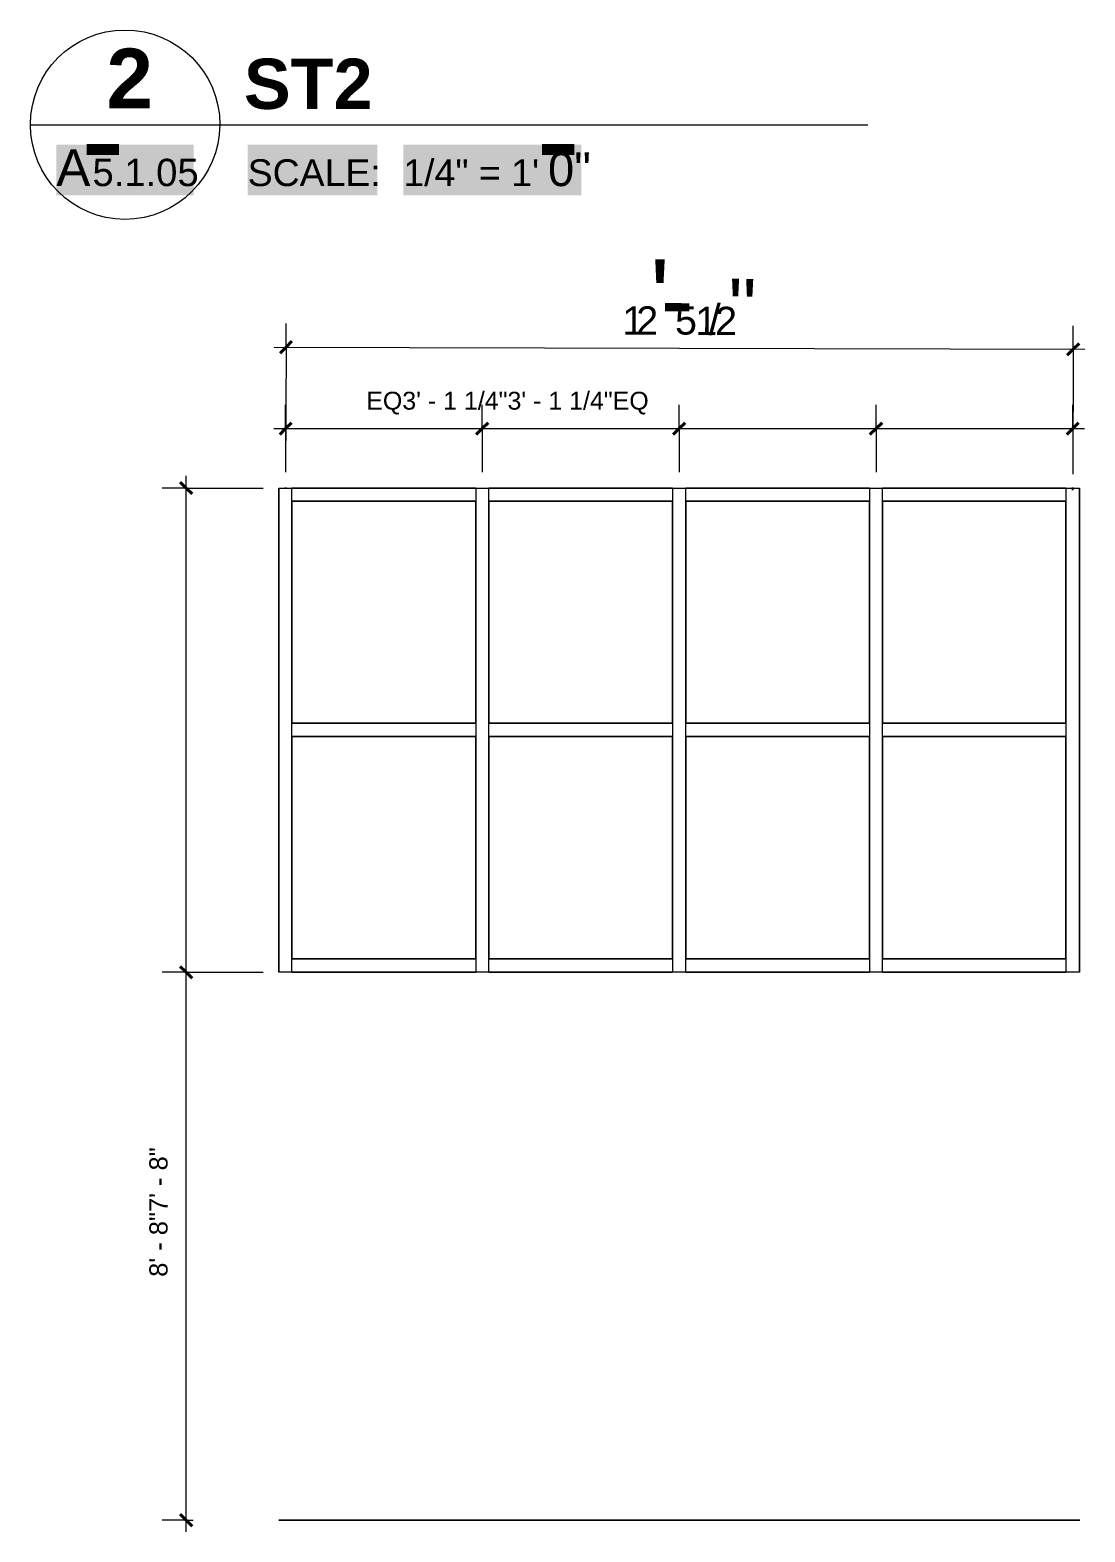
# Model space of a CAD drawing. Header units: inches. Extents: x -6061 to 13621, y -296 to 7483.
# Drawn here: x 12250.6 to 12450.9, y 347.7 to 632.9 of the extents above; entities that cross this region are included whole.
import ezdxf

# ---------------------------------------------------------------- set-up
doc = ezdxf.new("R2010")
doc.units = ezdxf.units.IN
doc.header["$MEASUREMENT"] = 0
doc.layers.get('0').update_dxf_attribs({"linetype": 'CONTINUOUS'})
doc.styles.add('Arial$001H0', font='arial.ttf')
doc.styles.add('Arial$101H0', font='arialbd.ttf')

msp = doc.modelspace()

# ---------------------------------------------------------------- hatches: boundary and pattern name
at = {"true_color": 0xffffff}
for points in [[(12255.51863, 601.49781), (12260.16388, 601.49781), (12260.16388, 611.10867), (12255.51863, 611.10867)], [(12260.16388, 601.49781), (12262.40642, 601.49781), (12262.40642, 611.10867), (12260.16388, 611.10867)], [(12262.40642, 601.49781), (12281.62814, 601.49781), (12281.62814, 611.10867), (12262.40642, 611.10867)], [(12291.87972, 601.49781), (12316.4675, 601.49781), (12316.4675, 611.10867), (12291.87972, 611.10867)], [(12321.43311, 601.49781), (12346.66162, 601.49781), (12346.66162, 611.10867), (12321.43311, 611.10867)], [(12346.66162, 601.49781), (12348.90415, 601.49781), (12348.90415, 611.10867), (12346.66162, 611.10867)], [(12348.90415, 601.49781), (12355.2313, 601.49781), (12355.2313, 611.10867), (12348.90415, 611.10867)]]:
    msp.add_hatch(color=7, dxfattribs=at).paths.add_polyline_path(points)

# ---------------------------------------------------------------- linework, layer by layer
at = {"color": 7, "linetype": 'Continuous', "lineweight": 9, "true_color": 0x000007}
for p, q in [((12250.55302, 614.87293), (12409.61275, 614.87293)), ((12299.16795, 572.66524), (12299.16795, 577.1503)), ((12448.61682, 572.26478), (12448.61682, 576.74985)), ((12296.92542, 572.66524), (12450.85936, 572.26478)), ((12299.16795, 572.66524), (12299.08786, 548.95845)), ((12448.61682, 572.26478), (12448.53673, 548.558)), ((12299.08786, 557.20777), (12299.08786, 561.69284)), ((12336.41004, 557.20777), (12336.41004, 561.69284)), ((12373.8123, 557.20777), (12373.8123, 561.69284)), ((12411.21456, 557.20777), (12411.21456, 561.69284)), ((12448.53673, 557.20777), (12448.53673, 561.69284)), ((12296.84533, 557.20777), (12336.41004, 557.20777)), ((12299.08786, 557.20777), (12299.08786, 548.95845)), ((12336.41004, 557.20777), (12373.8123, 557.20777)), ((12336.41004, 557.20777), (12336.41004, 548.95845)), ((12373.8123, 557.20777), (12411.21456, 557.20777)), ((12373.8123, 557.20777), (12373.8123, 548.95845)), ((12411.21456, 557.20777), (12450.77927, 557.20777)), ((12411.21456, 557.20777), (12411.21456, 548.95845)), ((12448.53673, 557.20777), (12448.53673, 548.95845)), ((12280.18651, 453.97112), (12280.18651, 548.23763)), ((12280.18651, 545.91501), (12275.62135, 545.91501)), ((12280.18651, 545.91501), (12294.84307, 545.91501)), ((12297.80642, 545.91501), (12300.28922, 545.91501)), ((12297.80642, 545.91501), (12297.80642, 500.02315)), ((12300.28922, 543.4322), (12300.28922, 545.91501)), ((12335.20868, 545.91501), (12300.28922, 545.91501)), ((12300.28922, 500.02315), (12300.28922, 545.91501)), ((12335.20868, 545.91501), (12335.20868, 543.4322)), ((12335.20868, 545.91501), (12337.69148, 545.91501)), ((12335.20868, 545.91501), (12335.20868, 500.02315)), ((12337.69148, 543.4322), (12337.69148, 545.91501)), ((12372.53085, 545.91501), (12337.69148, 545.91501)), ((12337.69148, 500.02315), (12337.69148, 545.91501)), ((12372.53085, 545.91501), (12372.53085, 543.4322)), ((12372.53085, 545.91501), (12375.09375, 545.91501)), ((12372.53085, 545.91501), (12372.53085, 500.02315)), ((12375.09375, 543.4322), (12375.09375, 545.91501)), ((12409.93311, 545.91501), (12375.09375, 545.91501)), ((12375.09375, 500.02315), (12375.09375, 545.91501)), ((12409.93311, 545.91501), (12409.93311, 543.4322)), ((12409.93311, 545.91501), (12412.41592, 545.91501)), ((12409.93311, 545.91501), (12409.93311, 500.02315)), ((12412.41592, 543.4322), (12412.41592, 545.91501)), ((12447.25528, 545.91501), (12412.41592, 545.91501)), ((12412.41592, 500.02315), (12412.41592, 545.91501)), ((12447.25528, 545.91501), (12447.25528, 543.4322)), ((12447.25528, 545.91501), (12449.81818, 545.91501)), ((12447.25528, 545.91501), (12447.25528, 500.02315)), ((12449.81818, 500.02315), (12449.81818, 545.91501)), ((12300.28922, 543.4322), (12335.20868, 543.4322)), ((12335.20868, 543.4322), (12300.28922, 543.4322)), ((12300.28922, 543.4322), (12300.28922, 501.3046)), ((12335.20868, 501.3046), (12335.20868, 543.4322)), ((12337.69148, 543.4322), (12372.53085, 543.4322)), ((12372.53085, 543.4322), (12337.69148, 543.4322)), ((12337.69148, 543.4322), (12337.69148, 501.3046)), ((12372.53085, 501.3046), (12372.53085, 543.4322)), ((12375.09375, 543.4322), (12409.93311, 543.4322)), ((12409.93311, 543.4322), (12375.09375, 543.4322)), ((12375.09375, 543.4322), (12375.09375, 501.3046)), ((12409.93311, 501.3046), (12409.93311, 543.4322)), ((12412.41592, 543.4322), (12447.25528, 543.4322)), ((12447.25528, 543.4322), (12412.41592, 543.4322)), ((12412.41592, 543.4322), (12412.41592, 501.3046)), ((12447.25528, 501.3046), (12447.25528, 543.4322)), ((12297.80642, 500.02315), (12297.80642, 453.97112)), ((12300.28922, 501.3046), (12335.20868, 501.3046)), ((12300.28922, 498.74171), (12300.28922, 501.3046)), ((12335.20868, 501.3046), (12300.28922, 501.3046)), ((12300.28922, 453.97112), (12300.28922, 500.02315)), ((12335.20868, 501.3046), (12335.20868, 498.74171)), ((12335.20868, 500.02315), (12335.20868, 453.97112)), ((12337.69148, 501.3046), (12372.53085, 501.3046)), ((12337.69148, 498.74171), (12337.69148, 501.3046)), ((12372.53085, 501.3046), (12337.69148, 501.3046)), ((12337.69148, 453.97112), (12337.69148, 500.02315)), ((12372.53085, 501.3046), (12372.53085, 498.74171)), ((12372.53085, 500.02315), (12372.53085, 453.97112)), ((12375.09375, 501.3046), (12409.93311, 501.3046)), ((12375.09375, 498.74171), (12375.09375, 501.3046)), ((12409.93311, 501.3046), (12375.09375, 501.3046)), ((12375.09375, 453.97112), (12375.09375, 500.02315)), ((12409.93311, 501.3046), (12409.93311, 498.74171)), ((12409.93311, 500.02315), (12409.93311, 453.97112)), ((12412.41592, 501.3046), (12447.25528, 501.3046)), ((12412.41592, 498.74171), (12412.41592, 501.3046)), ((12447.25528, 501.3046), (12412.41592, 501.3046)), ((12412.41592, 453.97112), (12412.41592, 500.02315)), ((12447.25528, 501.3046), (12447.25528, 498.74171)), ((12447.25528, 500.02315), (12447.25528, 453.97112)), ((12449.81818, 453.97112), (12449.81818, 500.02315)), ((12335.20868, 498.74171), (12300.28922, 498.74171)), ((12300.28922, 498.74171), (12300.28922, 456.53401)), ((12300.28922, 498.74171), (12335.20868, 498.74171)), ((12335.20868, 456.53401), (12335.20868, 498.74171)), ((12372.53085, 498.74171), (12337.69148, 498.74171)), ((12337.69148, 498.74171), (12337.69148, 456.53401)), ((12337.69148, 498.74171), (12372.53085, 498.74171)), ((12372.53085, 456.53401), (12372.53085, 498.74171)), ((12409.93311, 498.74171), (12375.09375, 498.74171)), ((12375.09375, 498.74171), (12375.09375, 456.53401)), ((12375.09375, 498.74171), (12409.93311, 498.74171)), ((12409.93311, 456.53401), (12409.93311, 498.74171)), ((12447.25528, 498.74171), (12412.41592, 498.74171)), ((12412.41592, 498.74171), (12412.41592, 456.53401)), ((12412.41592, 498.74171), (12447.25528, 498.74171)), ((12447.25528, 456.53401), (12447.25528, 498.74171)), ((12300.28922, 456.53401), (12335.20868, 456.53401)), ((12300.28922, 453.97112), (12300.28922, 456.53401)), ((12335.20868, 456.53401), (12300.28922, 456.53401)), ((12335.20868, 456.53401), (12335.20868, 453.97112)), ((12337.69148, 456.53401), (12372.53085, 456.53401)), ((12337.69148, 453.97112), (12337.69148, 456.53401)), ((12372.53085, 456.53401), (12337.69148, 456.53401)), ((12372.53085, 456.53401), (12372.53085, 453.97112)), ((12375.09375, 456.53401), (12409.93311, 456.53401)), ((12375.09375, 453.97112), (12375.09375, 456.53401)), ((12409.93311, 456.53401), (12375.09375, 456.53401)), ((12409.93311, 456.53401), (12409.93311, 453.97112)), ((12412.41592, 456.53401), (12447.25528, 456.53401)), ((12412.41592, 453.97112), (12412.41592, 456.53401)), ((12447.25528, 456.53401), (12412.41592, 456.53401)), ((12447.25528, 456.53401), (12447.25528, 453.97112)), ((12280.18651, 453.97112), (12275.62135, 453.97112)), ((12280.18651, 347.69103), (12280.18651, 453.97112)), ((12280.18651, 453.97112), (12294.84307, 453.97112)), ((12300.28922, 453.97112), (12297.80642, 453.97112)), ((12300.28922, 453.97112), (12335.20868, 453.97112)), ((12337.69148, 453.97112), (12335.20868, 453.97112)), ((12337.69148, 453.97112), (12372.53085, 453.97112)), ((12375.09375, 453.97112), (12372.53085, 453.97112)), ((12375.09375, 453.97112), (12409.93311, 453.97112)), ((12412.41592, 453.97112), (12409.93311, 453.97112)), ((12412.41592, 453.97112), (12447.25528, 453.97112)), ((12449.81818, 453.97112), (12447.25528, 453.97112)), ((12280.18651, 349.93356), (12275.62135, 349.93356)), ((12280.18651, 349.93356), (12281.54805, 349.93356))]:
    msp.add_line(p, q, dxfattribs=at)
at = {"color": 7, "linetype": 'Continuous', "lineweight": 40, "true_color": 0x000007}
for p, q in [((12299.16795, 572.66524), (12300.28922, 573.7865)), ((12448.61682, 572.26478), (12449.73809, 573.38605)), ((12299.16795, 572.66524), (12298.04669, 571.54397)), ((12448.61682, 572.26478), (12447.49556, 571.14352)), ((12299.08786, 557.20777), (12297.9666, 556.0865)), ((12299.08786, 557.20777), (12300.20913, 558.32904)), ((12336.41004, 557.20777), (12335.28877, 556.0865)), ((12336.41004, 557.20777), (12337.5313, 558.32904)), ((12373.8123, 557.20777), (12372.69103, 556.0865)), ((12373.8123, 557.20777), (12374.93357, 558.32904)), ((12411.21456, 557.20777), (12410.0132, 556.0865)), ((12411.21456, 557.20777), (12412.33583, 558.32904)), ((12448.53673, 557.20777), (12447.41547, 556.0865)), ((12448.53673, 557.20777), (12449.658, 558.32904)), ((12280.18651, 545.91501), (12279.06524, 547.03628)), ((12280.18651, 545.91501), (12281.30777, 544.79374)), ((12280.18651, 453.97112), (12279.06524, 455.09239)), ((12280.18651, 453.97112), (12281.30777, 452.84985)), ((12280.18651, 349.93356), (12279.06524, 351.05483)), ((12280.18651, 349.93356), (12281.30777, 348.81229))]:
    msp.add_line(p, q, dxfattribs=at)
at = {"color": 7, "linetype": 'Continuous', "lineweight": 18, "true_color": 0x000007}
for p, q in [((12297.80642, 453.97112), (12297.80642, 545.91501)), ((12297.80642, 545.91501), (12449.81818, 545.91501)), ((12449.81818, 545.91501), (12449.81818, 453.97112)), ((12449.81818, 453.97112), (12297.80642, 453.97112)), ((12297.80642, 349.93356), (12449.89827, 349.93356)), ((12449.89827, 349.93356), (12297.80642, 349.93356))]:
    msp.add_line(p, q, dxfattribs=at)
at = {"color": 7, "linetype": 'Continuous', "lineweight": 25, "true_color": 0x000007}
for p, q in [((12299.08786, 545.9951), (12299.08786, 545.91501)), ((12448.53673, 545.51456), (12448.53673, 545.9951))]:
    msp.add_line(p, q, dxfattribs=at)
at = {"color": 7, "linetype": 'Continuous', "lineweight": 9, "true_color": 0x000007}
for points in [[(12250.63311, 614.95302), (12250.63311, 624.88424), (12258.64216, 632.89329), (12268.57338, 632.89329)], [(12268.57338, 632.89329), (12278.50461, 632.89329), (12286.59375, 624.88424), (12286.59375, 614.95302)], [(12250.63311, 614.87293), (12250.63311, 614.63266), (12250.63311, 614.63266), (12250.63311, 614.95302)], [(12268.57338, 596.93266), (12258.64216, 596.93266), (12250.63311, 605.0218), (12250.63311, 614.87293)], [(12286.59375, 614.87293), (12286.51366, 605.0218), (12278.50461, 596.93266), (12268.57338, 596.93266)], [(12286.59375, 614.95302), (12286.59375, 614.63266), (12286.59375, 614.63266), (12286.59375, 614.87293)]]:
    msp.add_open_spline(points, degree=3, dxfattribs=at)

# ---------------------------------------------------------------- texts
at = {"color": 7, "true_color": 0x000007}
for s, height, style, p in [('2', 11.37604, 'Arial$101H0', (12265.04928, 617.9961)), ('ST2', 9.54154, 'Arial$101H0', (12291.15877, 617.91601)), ('-', 18.01876, 'Arial$001H0', (12260.16376, 603.25948)), ('-', 18.01876, 'Arial$001H0', (12346.66145, 603.25948)), ('A', 6.97383, 'Arial$001H0', (12255.51849, 603.25948)), ('5.1.05', 5.192527, 'Arial$001H0', (12262.40628, 603.25948)), ('SCALE:', 5.086183, 'Arial$001H0', (12291.87955, 603.25948)), ('1/4" = 1\'', 5.083054, 'Arial$001H0', (12321.43296, 603.25948)), ('0"', 6.400615, 'Arial$001H0', (12348.90397, 603.25948)), ('EQ3\' - 1 1/4"3\' - 1 1/4"EQ', 3.3928793, 'Arial$001H0', (12314.385, 560.81155))]:
    msp.add_text(s, height=height, dxfattribs=dict(at, style=style)).set_placement(p)
at = {"color": 7, "true_color": 0x000007, "style": 'Arial$001H0'}
for s, height, rotation, p in [("'", 14.31728, 359.8025208, (12368.20577, 575.06765)), ('"', 10.66862, 359.8025208, (12383.1827, 574.98755)), ('1', 5.3647, 359.8025208, (12362.99989, 575.06765)), ('2', 5.3647, 359.8025208, (12365.64287, 575.06765)), ('-', 13.49039, 359.8025208, (12370.28813, 575.06765)), ('5', 5.3647, 359.8025208, (12373.0112, 575.06765)), ('1', 5.3647, 359.8025208, (12376.85555, 574.98755)), ('/', 5.82308, 359.8025208, (12379.41844, 574.98755)), ('2', 5.3647, 359.8025208, (12380.6198, 574.98755)), ('8\' - 8"7\' - 8"', 3.456875, 90, (12276.66237, 396.14553))]:
    msp.add_text(s, height=height, rotation=rotation, dxfattribs=at).set_placement(p)

doc.saveas('drawing.dxf')
